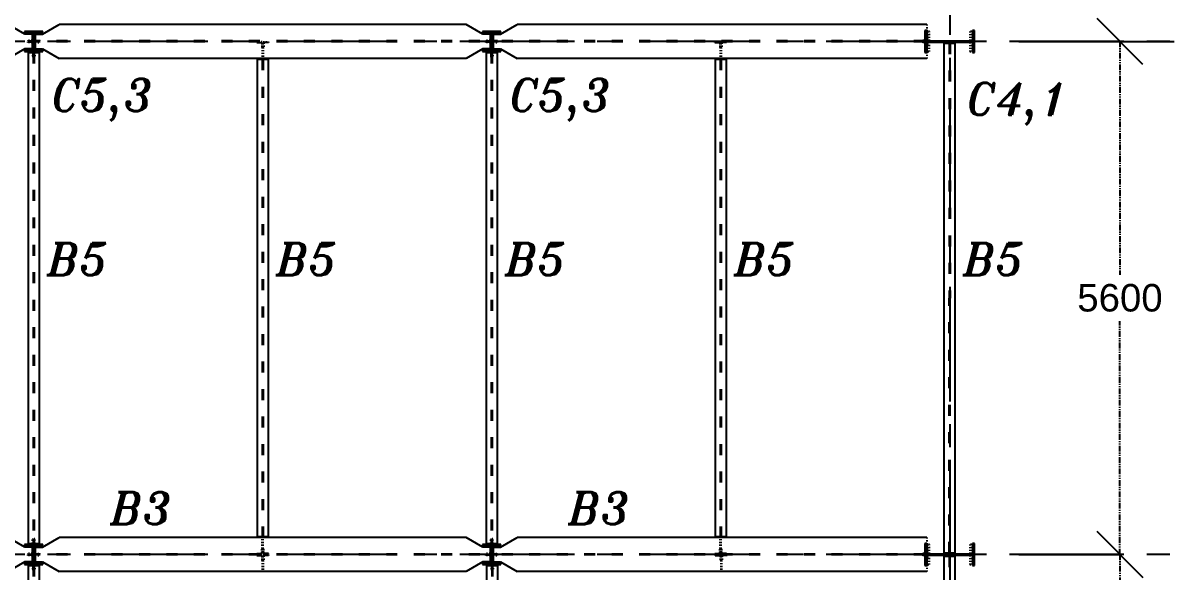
# Model space of a CAD drawing. Header units: inches. Extents: x -15 to 1885144, y -42615 to 866270.
# Drawn here: x 1714919 to 1727547, y 851107 to 857097 of the extents above; entities that cross this region are included whole.
import ezdxf

# ---------------------------------------------------------------- set-up
doc = ezdxf.new("R2010")
doc.units = ezdxf.units.IN
doc.header["$LTSCALE"] = 100
doc.header["$MEASUREMENT"] = 0
for name, pattern in [('CENTER', [2, 1.25, -0.25, 0.25, -0.25]), ('dash line', [30, 12, -18]), ('PHANTOM2', [1.25, 0.625, -0.125, 0.125, -0.125, 0.125, -0.125])]:
    doc.linetypes.add(name, pattern=pattern)
for name, color, linetype in [('axis', 8, 'PHANTOM2'), ('columns', 2, 'Continuous'), ('dimensions', 10, 'PHANTOM2'), ('layout', 7, 'Continuous'), ('text', 3, 'Continuous')]:
    doc.layers.add(name, color=color, linetype=linetype)
doc.styles.get("Standard").update_dxf_attribs({"font": 'arial.ttf'})
doc.styles.add('TEXT-3', font='ITALICT.shx', dxfattribs={"height": 350})
doc.dimstyles.new('Dim_1', dxfattribs={"dimtxt": 300, "dimasz": 500, "dimexe": 0.0625, "dimexo": 0.0625, "dimgap": 100, "dimtad": 0, "dimtih": 1, "dimtoh": 1, "dimdec": 0, "dimzin": 0, "dimdsep": 46, "dimtxsty": 'Standard', "dimblk": 'OBLIQUE', "dimcen": 0.09, "dimclrd": 256, "dimclre": 256, "dimclrt": 256, "dimadec": 0, "dimazin": 0, "dimtm": 1e-09, "dimtfac": 1, "dimtdec": 0, "dimtofl": 0, "dimtmove": 0, "dimatfit": 3, "dimfxl": 1, "dimtfillclr": 256, "dimtolj": 1, "dimtzin": 0, "dimlwe": -1, "dimarcsym": 0})

# ---------------------------------------------------------------- blocks, each defined once
blk = doc.blocks.new('_Oblique')
at = {"color": 0, "linetype": 'ByBlock', "lineweight": -2}
blk.add_line((-0.5, -0.5), (0.5, 0.5), dxfattribs=at)
blk = doc.blocks.new('*D966')
at = {"layer": 'Defpoints', "color": 0, "transparency": 16777216}
for p in [(1725789, 851297), (1726893, 851297), (1725789, 845297)]:
    blk.add_point(p, dxfattribs=at)
at = {"layer": 'dimensions', "linetype": 'dash line', "transparency": 16777216}
for p, q in [((1725789, 851297), (1726893, 851297)), ((1725789, 845297), (1726893, 845297))]:
    blk.add_line(p, q, dxfattribs=at)
at = {"layer": 'dimensions', "lineweight": -2, "transparency": 16777216}
for p, q in [((1726893, 851297), (1726893, 848550)), ((1726893, 845297), (1726893, 848044))]:
    blk.add_line(p, q, dxfattribs=at)
at = {"layer": 'dimensions', "lineweight": -2, "transparency": 16777216, "xscale": 500, "yscale": 500, "zscale": 500}
for p, rotation in [((1726893, 851297), 90), ((1726893, 845297), 270)]:
    blk.add_blockref('_Oblique', p, dxfattribs=dict(at, rotation=rotation))
at = {"layer": 'dimensions', "transparency": 16777216, "insert": (1726893, 848297), "char_height": 300, "attachment_point": 5}
blk.add_mtext('\\A1;6000', dxfattribs=at)
blk = doc.blocks.new('*D967')
at = {"layer": 'Defpoints', "color": 0, "transparency": 16777216}
for p in [(1725789, 856897), (1726893, 856897), (1725789, 851297)]:
    blk.add_point(p, dxfattribs=at)
at = {"layer": 'dimensions', "linetype": 'dash line', "transparency": 16777216}
for p, q in [((1725789, 856897), (1726893, 856897)), ((1725789, 851297), (1726893, 851297))]:
    blk.add_line(p, q, dxfattribs=at)
at = {"layer": 'dimensions', "lineweight": -2, "transparency": 16777216}
for p, q in [((1726893, 856897), (1726893, 854350)), ((1726893, 851297), (1726893, 853844))]:
    blk.add_line(p, q, dxfattribs=at)
at = {"layer": 'dimensions', "lineweight": -2, "transparency": 16777216, "xscale": 500, "yscale": 500, "zscale": 500}
for p, rotation in [((1726893, 856897), 90), ((1726893, 851297), 270)]:
    blk.add_blockref('_Oblique', p, dxfattribs=dict(at, rotation=rotation))
at = {"layer": 'dimensions', "transparency": 16777216, "insert": (1726893, 854097), "char_height": 300, "attachment_point": 5}
blk.add_mtext('\\A1;5600', dxfattribs=at)
blk = doc.blocks.new('*D968')
at = {"layer": 'Defpoints', "color": 0, "transparency": 16777216}
for p in [(1726285, 856897), (1726285, 791297), (1729880, 791297)]:
    blk.add_point(p, dxfattribs=at)
at = {"layer": 'dimensions', "linetype": 'dash line', "transparency": 16777216}
for p, q in [((1726285, 856897), (1729880, 856897)), ((1726285, 791297), (1729880, 791297))]:
    blk.add_line(p, q, dxfattribs=at)
at = {"layer": 'dimensions', "lineweight": -2, "transparency": 16777216}
for p, q in [((1729880, 856897), (1729880, 824350)), ((1729880, 791297), (1729880, 823844))]:
    blk.add_line(p, q, dxfattribs=at)
at = {"layer": 'dimensions', "lineweight": -2, "transparency": 16777216, "xscale": 500, "yscale": 500, "zscale": 500}
for p, rotation in [((1729880, 856897), 90), ((1729880, 791297), 270)]:
    blk.add_blockref('_Oblique', p, dxfattribs=dict(at, rotation=rotation))
at = {"layer": 'dimensions', "transparency": 16777216, "insert": (1729880, 824097), "char_height": 300, "attachment_point": 5}
blk.add_mtext('\\A1;65600', dxfattribs=at)
blk = doc.blocks.new('*U974')
at = {"layer": 'columns', "ltscale": 0.01}
for p, q in [((2600, 110), (2400, 110)), ((2400, 110), (2400, 100)), ((2400, 100), (2600, 100)), ((2495, 100), (2495, -100)), ((2495, 5), (2505, 5)), ((2505, 100), (2505, -100)), ((2600, 100), (2600, 110)), ((7600, 110), (7400, 110)), ((7400, 110), (7400, 100)), ((7400, 100), (7600, 100)), ((7495, 100), (7495, -100)), ((7495, 5), (7505, 5)), ((7505, 100), (7505, -100)), ((7600, 100), (7600, 110)), ((2600, -100), (2400, -100)), ((2400, -100), (2400, -110)), ((2400, -110), (2600, -110)), ((2600, -110), (2600, -100)), ((7600, -100), (7400, -100)), ((7400, -100), (7400, -110)), ((7400, -110), (7600, -110)), ((7600, -110), (7600, -100))]:
    blk.add_line(p, q, dxfattribs=at)
blk = doc.blocks.new('*U975')
at = {"layer": 'columns', "color": 0, "linetype": 'ByBlock', "lineweight": -2, "transparency": 16777216}
blk.add_blockref('*U974', (0, 0), dxfattribs=at)
blk = doc.blocks.new('*U976')
at = {"layer": 'layout', "linetype": 'dash line', "ltscale": 0.01}
for p, q in [((4995, 2995), (4935, 2995)), ((4935, 2989), (4935, 2995)), ((4954, 2995), (4954, 2989)), ((4970, 2995), (4970, 2989)), ((4989, 2989), (4989, 2985)), ((4989, 2985), (4989, 2935)), ((4989, 2935), (4995, 2935)), ((4995, 2935), (4995, 2995)), ((4995, 2935), (4995, 2815)), ((5005, 2935), (5005, 2995)), ((5005, 2995), (5065, 2995)), ((5011, 2935), (5005, 2935)), ((5005, 2935), (5005, 2815)), ((5011, 2989), (5011, 2985)), ((5011, 2985), (5011, 2935)), ((5030, 2995), (5030, 2989)), ((5046, 2995), (5046, 2989)), ((5065, 2995), (5065, 2989)), ((10000, 2995), (9940, 2995)), ((9940, 2989), (9940, 2995)), ((9959, 2995), (9959, 2989)), ((9975, 2995), (9975, 2989)), ((9994, 2989), (9994, 2985)), ((9994, 2985), (9994, 2935)), ((9994, 2935), (10000, 2935)), ((10000, 2935), (10000, 2995)), ((10000, 2935), (10000, 2815)), ((10010, 2935), (10010, 2995)), ((10010, 2995), (10070, 2995)), ((10016, 2935), (10010, 2935)), ((10010, 2935), (10010, 2815)), ((10016, 2989), (10016, 2985)), ((10016, 2985), (10016, 2935)), ((10035, 2995), (10035, 2989)), ((10051, 2995), (10051, 2989)), ((10070, 2995), (10070, 2989)), ((2489, 2880), (2489, 2830)), ((2489, 2830), (2495, 2830)), ((2511, 2830), (2505, 2830)), ((2511, 2880), (2511, 2830)), ((7494, 2880), (7494, 2830)), ((7494, 2830), (7500, 2830)), ((7516, 2830), (7510, 2830)), ((7516, 2880), (7516, 2830))]:
    blk.add_line(p, q, dxfattribs=at)
at = {"layer": 'layout', "ltscale": 0.01}
for p, q in [((4935, 2989), (4989, 2989)), ((5065, 2989), (5011, 2989)), ((9940, 2989), (9994, 2989)), ((10070, 2989), (10016, 2989)), ((12435, 2987), (12435, 2993)), ((12440, 2983), (12560, 2983)), ((12440, -2982), (12440, 2983)), ((12495, 2993), (12495, 2983)), ((12505, 2993), (12505, 2983)), ((12560, -2982), (12560, 2983)), ((2435, 2884), (2435, 2890)), ((2440, 2880), (2560, 2880)), ((2440, 2880), (2440, -2880)), ((2495, 2890), (2495, 2880)), ((2560, 2880), (2560, -2880)), ((7440, 2884), (7440, 2890)), ((7445, 2880), (7565, 2880)), ((7445, 2880), (7445, -2880)), ((7500, 2890), (7500, 2880)), ((7565, 2880), (7565, -2880))]:
    blk.add_line(p, q, dxfattribs=at)
at = {"layer": 'layout'}
for p, q in [((12495, 2993), (12435, 2993)), ((12435, 2987), (12489, 2987)), ((12489, 2987), (12489, 2983)), ((12505, 2993), (12565, 2993)), ((12565, 2987), (12511, 2987)), ((12511, 2987), (12511, 2983)), ((12565, 2993), (12565, 2987)), ((2495, 2890), (2435, 2890)), ((2435, 2884), (2489, 2884)), ((2489, 2884), (2489, 2880)), ((2495, 2830), (2495, 2880)), ((2505, 2830), (2505, 2890)), ((2505, 2890), (2565, 2890)), ((2565, 2884), (2511, 2884)), ((2511, 2884), (2511, 2880)), ((2565, 2890), (2565, 2884)), ((7500, 2890), (7440, 2890)), ((7440, 2884), (7494, 2884)), ((7494, 2884), (7494, 2880)), ((7500, 2830), (7500, 2880)), ((7510, 2830), (7510, 2890)), ((7510, 2890), (7570, 2890)), ((7570, 2884), (7516, 2884)), ((7516, 2884), (7516, 2880)), ((7570, 2890), (7570, 2884))]:
    blk.add_line(p, q, dxfattribs=at)
at = {"layer": 'layout', "linetype": 'dash line'}
for p, q in [((12454, 2993), (12454, 2987)), ((12470, 2993), (12470, 2987)), ((12530, 2993), (12530, 2987)), ((12546, 2993), (12546, 2987)), ((2454, 2890), (2454, 2884)), ((2470, 2890), (2470, 2884)), ((2530, 2890), (2530, 2884)), ((2546, 2890), (2546, 2884)), ((7459, 2890), (7459, 2884)), ((7475, 2890), (7475, 2884)), ((7535, 2890), (7535, 2884)), ((7551, 2890), (7551, 2884))]:
    blk.add_line(p, q, dxfattribs=at)
at = {"layer": 'layout', "linetype": 'dash line', "ltscale": 0.1}
for p, q in [((12495, 2983), (12495, -2982)), ((12505, -2982), (12505, 2983)), ((2495, 2880), (2495, -2830)), ((2505, 2880), (2505, -2830)), ((7500, 2880), (7500, -2830)), ((7510, 2880), (7510, -2830))]:
    blk.add_line(p, q, dxfattribs=at)
blk = doc.blocks.new('*U977')
at = {"layer": 'layout', "color": 0, "linetype": 'ByBlock', "lineweight": -2, "transparency": 16777216}
blk.add_blockref('*U976', (0, 0), dxfattribs=at)
blk = doc.blocks.new('*U982')
at = {"layer": 'columns', "ltscale": 0.01}
for p, q in [((12160, 120), (12160, -120)), ((12180, 120), (12160, 120)), ((12180, -120), (12180, 120)), ((12180, 7.5), (12680, 7.5)), ((12210, 7.5), (12650, 7.5)), ((12430, -7.5), (12430, 7.5)), ((12430, -7.5), (12430, 7.5)), ((12680, 120), (12680, -120)), ((12700, 120), (12680, 120)), ((12700, -120), (12700, 120)), ((12160, -120), (12180, -120)), ((12180, -7.5), (12680, -7.5)), ((12210, -7.5), (12650, -7.5)), ((12680, -120), (12700, -120))]:
    blk.add_line(p, q, dxfattribs=at)
at = {"layer": 'columns', "linetype": 'dash line', "ltscale": 0.01}
for p, q in [((12190, 110), (12190, -110)), ((12210, 110), (12190, 110)), ((12210, -110), (12210, 110)), ((12650, 110), (12650, -110)), ((12670, 110), (12650, 110)), ((12670, -110), (12670, 110)), ((12190, -110), (12210, -110)), ((12650, -110), (12670, -110))]:
    blk.add_line(p, q, dxfattribs=at)
blk = doc.blocks.new('*U983')
at = {"layer": 'columns', "color": 0, "linetype": 'ByBlock', "lineweight": -2, "transparency": 16777216}
blk.add_blockref('*U982', (0, 0), dxfattribs=at)
blk = doc.blocks.new('*U1009')
at = {"layer": 'text', "linetype": 'Continuous', "style": 'TEXT-3'}
blk.add_text('B3', height=350, dxfattribs=at).set_placement((-350, -175))
blk = doc.blocks.new('*U1010')
at = {"layer": 'text', "color": 0, "linetype": 'ByBlock', "lineweight": -2, "transparency": 16777216}
for p in [(15000, 60000), (20000, 60000)]:
    blk.add_blockref('*U1009', p, dxfattribs=at)
blk = doc.blocks.new('*U1011')
at = {"layer": 'text', "linetype": 'Continuous', "style": 'TEXT-3'}
blk.add_text('B5', height=350, dxfattribs=at).set_placement((-358, -175))
blk = doc.blocks.new('*U1012')
at = {"layer": 'text', "color": 0, "linetype": 'ByBlock', "lineweight": -2, "transparency": 16777216}
for p in [(15000, 60000), (17500, 60000), (20000, 60000), (22500, 60000), (25000, 60000)]:
    blk.add_blockref('*U1011', p, dxfattribs=at)

msp = doc.modelspace()

# ---------------------------------------------------------------- linework, layer by layer
at = {"layer": 'axis', "linetype": 'CENTER', "ltscale": 10}
for p, q in [((1725034.35, 862218.094), (1725034.378, 790996.968)), ((1734936.993, 856896.968), (1628025.176, 856896.968)), ((1734936.993, 851296.968), (1628025.176, 851296.968))]:
    msp.add_line(p, q, dxfattribs=at)
at = {"layer": 'columns', "ltscale": 0.01}
for p, q in [((1715134.378, 857006.968), (1714934.378, 857006.968)), ((1714934.378, 857006.968), (1714934.378, 856996.968)), ((1714934.378, 856996.968), (1715134.378, 856996.968)), ((1715029.378, 856996.968), (1715029.378, 856796.968)), ((1715039.378, 856996.968), (1715039.378, 856796.968)), ((1715134.378, 856996.968), (1715134.378, 857006.968)), ((1720134.378, 857006.968), (1719934.378, 857006.968)), ((1719934.378, 857006.968), (1719934.378, 856996.968)), ((1719934.378, 856996.968), (1720134.378, 856996.968)), ((1720029.378, 856996.968), (1720029.378, 856796.968)), ((1720039.378, 856996.968), (1720039.378, 856796.968)), ((1720134.378, 856996.968), (1720134.378, 857006.968)), ((1724764.378, 857016.968), (1724764.378, 856776.968)), ((1724784.378, 857016.968), (1724764.378, 857016.968)), ((1724784.378, 856776.968), (1724784.378, 857016.968)), ((1725284.378, 857016.968), (1725284.378, 856776.968)), ((1725304.378, 857016.968), (1725284.378, 857016.968)), ((1725304.378, 856776.968), (1725304.378, 857016.968)), ((1715134.378, 856796.968), (1714934.378, 856796.968)), ((1714934.378, 856796.968), (1714934.378, 856786.968)), ((1715029.378, 856901.968), (1715039.378, 856901.968)), ((1715134.378, 856786.968), (1715134.378, 856796.968)), ((1720134.378, 856796.968), (1719934.378, 856796.968)), ((1719934.378, 856796.968), (1719934.378, 856786.968)), ((1720029.378, 856901.968), (1720039.378, 856901.968)), ((1720134.378, 856786.968), (1720134.378, 856796.968)), ((1724784.378, 856904.468), (1725284.378, 856904.468)), ((1724784.378, 856889.468), (1725284.378, 856889.468)), ((1724814.378, 856904.468), (1725254.378, 856904.468)), ((1724814.378, 856889.468), (1725254.378, 856889.468)), ((1725034.378, 856889.468), (1725034.378, 856904.468)), ((1725034.378, 856889.468), (1725034.378, 856904.468)), ((1714934.378, 856786.968), (1715134.378, 856786.968)), ((1719934.378, 856786.968), (1720134.378, 856786.968)), ((1724764.378, 856776.968), (1724784.378, 856776.968)), ((1725284.378, 856776.968), (1725304.378, 856776.968)), ((1715134.378, 851406.968), (1714934.378, 851406.968)), ((1714934.378, 851406.968), (1714934.378, 851396.968)), ((1714934.378, 851396.968), (1715134.378, 851396.968)), ((1715029.378, 851396.968), (1715029.378, 851196.968)), ((1715039.378, 851396.968), (1715039.378, 851196.968)), ((1715134.378, 851396.968), (1715134.378, 851406.968)), ((1720134.378, 851406.968), (1719934.378, 851406.968)), ((1719934.378, 851406.968), (1719934.378, 851396.968)), ((1719934.378, 851396.968), (1720134.378, 851396.968)), ((1720029.378, 851396.968), (1720029.378, 851196.968)), ((1720039.378, 851396.968), (1720039.378, 851196.968)), ((1720134.378, 851396.968), (1720134.378, 851406.968)), ((1715029.378, 851301.968), (1715039.378, 851301.968)), ((1720029.378, 851301.968), (1720039.378, 851301.968)), ((1715134.378, 851196.968), (1714934.378, 851196.968)), ((1714934.378, 851196.968), (1714934.378, 851186.968)), ((1714934.378, 851186.968), (1715134.378, 851186.968)), ((1715134.378, 851186.968), (1715134.378, 851196.968)), ((1720134.378, 851196.968), (1719934.378, 851196.968)), ((1719934.378, 851196.968), (1719934.378, 851186.968)), ((1719934.378, 851186.968), (1720134.378, 851186.968)), ((1720134.378, 851186.968), (1720134.378, 851196.968))]:
    msp.add_line(p, q, dxfattribs=at)
at = {"layer": 'columns', "linetype": 'dash line', "ltscale": 0.01}
for p, q in [((1724794.378, 857006.968), (1724794.378, 856786.968)), ((1724814.378, 857006.968), (1724794.378, 857006.968)), ((1724814.378, 856786.968), (1724814.378, 857006.968)), ((1725254.378, 857006.968), (1725254.378, 856786.968)), ((1725274.378, 857006.968), (1725254.378, 857006.968)), ((1725274.378, 856786.968), (1725274.378, 857006.968)), ((1724794.378, 856786.968), (1724814.378, 856786.968)), ((1725254.378, 856786.968), (1725274.378, 856786.968))]:
    msp.add_line(p, q, dxfattribs=at)
at = {"layer": 'layout', "ltscale": 0.01}
for p, q in [((1714939.378, 856976.968), (1714757.513, 857081.968)), ((1715129.378, 856976.968), (1715311.243, 857081.968)), ((1719757.513, 857081.968), (1715311.243, 857081.968)), ((1719939.378, 856976.968), (1719757.513, 857081.968)), ((1720129.378, 856976.968), (1720311.243, 857081.968)), ((1724784.378, 857081.968), (1720311.243, 857081.968)), ((1715019.378, 856976.968), (1714939.378, 856976.968)), ((1715019.378, 856976.968), (1715019.378, 856816.968)), ((1715049.378, 856976.968), (1715129.378, 856976.968)), ((1715049.378, 856976.968), (1715049.378, 856816.968)), ((1720019.378, 856976.968), (1719939.378, 856976.968)), ((1720019.378, 856976.968), (1720019.378, 856816.968)), ((1720049.378, 856976.968), (1720129.378, 856976.968)), ((1720049.378, 856976.968), (1720049.378, 856816.968)), ((1724788.378, 856926.968), (1724788.378, 856942.968)), ((1714939.378, 856816.968), (1714757.513, 856711.968)), ((1715019.378, 856816.968), (1714939.378, 856816.968)), ((1715029.378, 856891.968), (1715019.378, 856891.968)), ((1715049.378, 856816.968), (1715129.378, 856816.968)), ((1715129.378, 856816.968), (1715311.243, 856711.968)), ((1717469.378, 856885.968), (1717523.378, 856885.968)), ((1717599.378, 856885.968), (1717545.378, 856885.968)), ((1719939.378, 856816.968), (1719757.513, 856711.968)), ((1720019.378, 856816.968), (1719939.378, 856816.968)), ((1720029.378, 856891.968), (1720019.378, 856891.968)), ((1720049.378, 856816.968), (1720129.378, 856816.968)), ((1720129.378, 856816.968), (1720311.243, 856711.968)), ((1722469.378, 856885.968), (1722523.378, 856885.968)), ((1722599.378, 856885.968), (1722545.378, 856885.968)), ((1724788.378, 856850.968), (1724788.378, 856866.968)), ((1724969.378, 856883.468), (1724969.378, 856889.468)), ((1724974.378, 856879.468), (1725094.378, 856879.468)), ((1724974.378, 851314.468), (1724974.378, 856879.468)), ((1725029.378, 856889.468), (1725029.378, 856879.468)), ((1725039.378, 856889.468), (1725039.378, 856879.468)), ((1725094.378, 851314.468), (1725094.378, 856879.468)), ((1714969.378, 856780.968), (1714969.378, 856786.968)), ((1714974.378, 856776.968), (1715094.378, 856776.968)), ((1714974.378, 856776.968), (1714974.378, 851416.968)), ((1715029.378, 856786.968), (1715029.378, 856776.968)), ((1715094.378, 856776.968), (1715094.378, 851416.968)), ((1719757.513, 856711.968), (1715311.243, 856711.968)), ((1717474.378, 856701.968), (1717594.378, 856701.968)), ((1717474.378, 856701.968), (1717474.378, 851491.968)), ((1717594.378, 856701.968), (1717594.378, 851491.968)), ((1719969.378, 856780.968), (1719969.378, 856786.968)), ((1719974.378, 856776.968), (1720094.378, 856776.968)), ((1719974.378, 856776.968), (1719974.378, 851416.968)), ((1720029.378, 856786.968), (1720029.378, 856776.968)), ((1720094.378, 856776.968), (1720094.378, 851416.968)), ((1724784.378, 856711.968), (1720311.243, 856711.968)), ((1722474.378, 856701.968), (1722594.378, 856701.968)), ((1722474.378, 856701.968), (1722474.378, 851491.968)), ((1722594.378, 856701.968), (1722594.378, 851491.968)), ((1717474.378, 851491.968), (1717594.378, 851491.968)), ((1722474.378, 851491.968), (1722594.378, 851491.968)), ((1714939.378, 851376.968), (1714757.513, 851481.968)), ((1715019.378, 851376.968), (1714939.378, 851376.968)), ((1714969.378, 851412.968), (1714969.378, 851406.968)), ((1714974.378, 851416.968), (1715094.378, 851416.968)), ((1715019.378, 851376.968), (1715019.378, 851216.968)), ((1715029.378, 851406.968), (1715029.378, 851416.968)), ((1715049.378, 851376.968), (1715129.378, 851376.968)), ((1715049.378, 851376.968), (1715049.378, 851216.968)), ((1715129.378, 851376.968), (1715311.243, 851481.968)), ((1719757.513, 851481.968), (1715311.243, 851481.968)), ((1719939.378, 851376.968), (1719757.513, 851481.968)), ((1720019.378, 851376.968), (1719939.378, 851376.968)), ((1719969.378, 851412.968), (1719969.378, 851406.968)), ((1719974.378, 851416.968), (1720094.378, 851416.968)), ((1720019.378, 851376.968), (1720019.378, 851216.968)), ((1720029.378, 851406.968), (1720029.378, 851416.968)), ((1720049.378, 851376.968), (1720129.378, 851376.968)), ((1720049.378, 851376.968), (1720049.378, 851216.968)), ((1720129.378, 851376.968), (1720311.243, 851481.968)), ((1724784.378, 851481.968), (1720311.243, 851481.968)), ((1715029.378, 851291.968), (1715019.378, 851291.968)), ((1717469.378, 851307.968), (1717523.378, 851307.968)), ((1717599.378, 851307.968), (1717545.378, 851307.968)), ((1720029.378, 851291.968), (1720019.378, 851291.968)), ((1722469.378, 851307.968), (1722523.378, 851307.968)), ((1722599.378, 851307.968), (1722545.378, 851307.968)), ((1724788.378, 851326.968), (1724788.378, 851342.968)), ((1724788.378, 851250.968), (1724788.378, 851266.968)), ((1724969.378, 851310.468), (1724969.378, 851304.468)), ((1724969.378, 851283.468), (1724969.378, 851289.468)), ((1724974.378, 851314.468), (1725094.378, 851314.468)), ((1724974.378, 851279.468), (1725094.378, 851279.468)), ((1725029.378, 851304.468), (1725029.378, 851314.468)), ((1725029.378, 851289.468), (1725029.378, 851279.468)), ((1725039.378, 851304.468), (1725039.378, 851314.468)), ((1725039.378, 851289.468), (1725039.378, 851279.468)), ((1714939.378, 851216.968), (1714757.513, 851111.968)), ((1715019.378, 851216.968), (1714939.378, 851216.968)), ((1715049.378, 851216.968), (1715129.378, 851216.968)), ((1715129.378, 851216.968), (1715311.243, 851111.968)), ((1719757.513, 851111.968), (1715311.243, 851111.968)), ((1719939.378, 851216.968), (1719757.513, 851111.968)), ((1720019.378, 851216.968), (1719939.378, 851216.968)), ((1720049.378, 851216.968), (1720129.378, 851216.968)), ((1720129.378, 851216.968), (1720311.243, 851111.968)), ((1724784.378, 851111.968), (1720311.243, 851111.968))]:
    msp.add_line(p, q, dxfattribs=at)
at = {"layer": 'layout', "linetype": 'dash line', "ltscale": 0.01}
for p, q in [((1724784.378, 857081.968), (1724784.378, 856711.968)), ((1724794.378, 856961.968), (1724788.378, 856961.968)), ((1724788.378, 856961.968), (1724788.378, 856907.968)), ((1724794.378, 856942.968), (1724788.378, 856942.968)), ((1724794.378, 856926.968), (1724788.378, 856926.968)), ((1724794.378, 856901.968), (1724794.378, 856961.968)), ((1724794.378, 856901.968), (1724794.378, 856961.968)), ((1715019.378, 856907.968), (1714969.378, 856907.968)), ((1714969.378, 856907.968), (1714969.378, 856901.968)), ((1714969.378, 856885.968), (1714969.378, 856891.968)), ((1715019.378, 856885.968), (1714969.378, 856885.968)), ((1715049.378, 856907.968), (1715099.378, 856907.968)), ((1715049.378, 856885.968), (1715099.378, 856885.968)), ((1715099.378, 856907.968), (1715099.378, 856901.968)), ((1715099.378, 856885.968), (1715099.378, 856891.968)), ((1717529.378, 856891.968), (1717469.378, 856891.968)), ((1717469.378, 856885.968), (1717469.378, 856891.968)), ((1717488.378, 856891.968), (1717488.378, 856885.968)), ((1717504.378, 856891.968), (1717504.378, 856885.968)), ((1717523.378, 856885.968), (1717523.378, 856881.968)), ((1717523.378, 856881.968), (1717523.378, 856831.968)), ((1717523.378, 856831.968), (1717529.378, 856831.968)), ((1717529.378, 856831.968), (1717529.378, 856891.968)), ((1717529.378, 856831.968), (1717529.378, 856711.968)), ((1717539.378, 856831.968), (1717539.378, 856891.968)), ((1717539.378, 856891.968), (1717599.378, 856891.968)), ((1717545.378, 856831.968), (1717539.378, 856831.968)), ((1717539.378, 856831.968), (1717539.378, 856711.968)), ((1717545.378, 856885.968), (1717545.378, 856881.968)), ((1717545.378, 856881.968), (1717545.378, 856831.968)), ((1717564.378, 856891.968), (1717564.378, 856885.968)), ((1717580.378, 856891.968), (1717580.378, 856885.968)), ((1717599.378, 856891.968), (1717599.378, 856885.968)), ((1720019.378, 856907.968), (1719969.378, 856907.968)), ((1719969.378, 856907.968), (1719969.378, 856901.968)), ((1719969.378, 856885.968), (1719969.378, 856891.968)), ((1720019.378, 856885.968), (1719969.378, 856885.968)), ((1720049.378, 856907.968), (1720099.378, 856907.968)), ((1720049.378, 856885.968), (1720099.378, 856885.968)), ((1720099.378, 856907.968), (1720099.378, 856901.968)), ((1720099.378, 856885.968), (1720099.378, 856891.968)), ((1722529.378, 856891.968), (1722469.378, 856891.968)), ((1722469.378, 856885.968), (1722469.378, 856891.968)), ((1722488.378, 856891.968), (1722488.378, 856885.968)), ((1722504.378, 856891.968), (1722504.378, 856885.968)), ((1722523.378, 856885.968), (1722523.378, 856881.968)), ((1722523.378, 856881.968), (1722523.378, 856831.968)), ((1722523.378, 856831.968), (1722529.378, 856831.968)), ((1722529.378, 856831.968), (1722529.378, 856891.968)), ((1722529.378, 856831.968), (1722529.378, 856711.968)), ((1722539.378, 856831.968), (1722539.378, 856891.968)), ((1722539.378, 856891.968), (1722599.378, 856891.968)), ((1722545.378, 856831.968), (1722539.378, 856831.968)), ((1722539.378, 856831.968), (1722539.378, 856711.968)), ((1722545.378, 856885.968), (1722545.378, 856881.968)), ((1722545.378, 856881.968), (1722545.378, 856831.968)), ((1722564.378, 856891.968), (1722564.378, 856885.968)), ((1722580.378, 856891.968), (1722580.378, 856885.968)), ((1722599.378, 856891.968), (1722599.378, 856885.968)), ((1724784.378, 856907.968), (1724734.378, 856907.968)), ((1724734.378, 856907.968), (1724734.378, 856901.968)), ((1724734.378, 856885.968), (1724734.378, 856891.968)), ((1724784.378, 856885.968), (1724734.378, 856885.968)), ((1724794.378, 856891.968), (1724784.378, 856891.968)), ((1724788.378, 856885.968), (1724784.378, 856885.968)), ((1724788.378, 856831.968), (1724788.378, 856885.968)), ((1724794.378, 856866.968), (1724788.378, 856866.968)), ((1724794.378, 856850.968), (1724788.378, 856850.968)), ((1724794.378, 856831.968), (1724788.378, 856831.968)), ((1724794.378, 856891.968), (1724794.378, 856831.968)), ((1724794.378, 856891.968), (1724794.378, 856831.968)), ((1715023.378, 856776.968), (1715023.378, 856726.968)), ((1715023.378, 856726.968), (1715029.378, 856726.968)), ((1715045.378, 856726.968), (1715039.378, 856726.968)), ((1715045.378, 856776.968), (1715045.378, 856726.968)), ((1720023.378, 856776.968), (1720023.378, 856726.968)), ((1720023.378, 856726.968), (1720029.378, 856726.968)), ((1720045.378, 856726.968), (1720039.378, 856726.968)), ((1720045.378, 856776.968), (1720045.378, 856726.968)), ((1715023.378, 851416.968), (1715023.378, 851466.968)), ((1715023.378, 851466.968), (1715029.378, 851466.968)), ((1715045.378, 851466.968), (1715039.378, 851466.968)), ((1715045.378, 851416.968), (1715045.378, 851466.968)), ((1717523.378, 851311.968), (1717523.378, 851361.968)), ((1717523.378, 851361.968), (1717529.378, 851361.968)), ((1717529.378, 851361.968), (1717529.378, 851481.968)), ((1717529.378, 851361.968), (1717529.378, 851301.968)), ((1717539.378, 851361.968), (1717539.378, 851481.968)), ((1717539.378, 851361.968), (1717539.378, 851301.968)), ((1717545.378, 851361.968), (1717539.378, 851361.968)), ((1717545.378, 851311.968), (1717545.378, 851361.968)), ((1720023.378, 851416.968), (1720023.378, 851466.968)), ((1720023.378, 851466.968), (1720029.378, 851466.968)), ((1720045.378, 851466.968), (1720039.378, 851466.968)), ((1720045.378, 851416.968), (1720045.378, 851466.968)), ((1722523.378, 851311.968), (1722523.378, 851361.968)), ((1722523.378, 851361.968), (1722529.378, 851361.968)), ((1722529.378, 851361.968), (1722529.378, 851481.968)), ((1722529.378, 851361.968), (1722529.378, 851301.968)), ((1722539.378, 851361.968), (1722539.378, 851481.968)), ((1722539.378, 851361.968), (1722539.378, 851301.968)), ((1722545.378, 851361.968), (1722539.378, 851361.968)), ((1722545.378, 851311.968), (1722545.378, 851361.968)), ((1724784.378, 851481.968), (1724784.378, 851111.968)), ((1724794.378, 851361.968), (1724788.378, 851361.968)), ((1724788.378, 851361.968), (1724788.378, 851307.968)), ((1724794.378, 851301.968), (1724794.378, 851361.968)), ((1724794.378, 851301.968), (1724794.378, 851361.968)), ((1715019.378, 851307.968), (1714969.378, 851307.968)), ((1714969.378, 851307.968), (1714969.378, 851301.968)), ((1714969.378, 851285.968), (1714969.378, 851291.968)), ((1715019.378, 851285.968), (1714969.378, 851285.968)), ((1715049.378, 851307.968), (1715099.378, 851307.968)), ((1715049.378, 851285.968), (1715099.378, 851285.968)), ((1715099.378, 851307.968), (1715099.378, 851301.968)), ((1715099.378, 851285.968), (1715099.378, 851291.968)), ((1717469.378, 851307.968), (1717469.378, 851301.968)), ((1717529.378, 851301.968), (1717469.378, 851301.968)), ((1717488.378, 851301.968), (1717488.378, 851307.968)), ((1717504.378, 851301.968), (1717504.378, 851307.968)), ((1717523.378, 851307.968), (1717523.378, 851311.968)), ((1717539.378, 851301.968), (1717599.378, 851301.968)), ((1717545.378, 851307.968), (1717545.378, 851311.968)), ((1717564.378, 851301.968), (1717564.378, 851307.968)), ((1717580.378, 851301.968), (1717580.378, 851307.968)), ((1717599.378, 851301.968), (1717599.378, 851307.968)), ((1720019.378, 851307.968), (1719969.378, 851307.968)), ((1719969.378, 851307.968), (1719969.378, 851301.968)), ((1719969.378, 851285.968), (1719969.378, 851291.968)), ((1720019.378, 851285.968), (1719969.378, 851285.968)), ((1720049.378, 851307.968), (1720099.378, 851307.968)), ((1720049.378, 851285.968), (1720099.378, 851285.968)), ((1720099.378, 851307.968), (1720099.378, 851301.968)), ((1720099.378, 851285.968), (1720099.378, 851291.968)), ((1722469.378, 851307.968), (1722469.378, 851301.968)), ((1722529.378, 851301.968), (1722469.378, 851301.968)), ((1722488.378, 851301.968), (1722488.378, 851307.968)), ((1722504.378, 851301.968), (1722504.378, 851307.968)), ((1722523.378, 851307.968), (1722523.378, 851311.968)), ((1722539.378, 851301.968), (1722599.378, 851301.968)), ((1722545.378, 851307.968), (1722545.378, 851311.968)), ((1722564.378, 851301.968), (1722564.378, 851307.968)), ((1722580.378, 851301.968), (1722580.378, 851307.968)), ((1722599.378, 851301.968), (1722599.378, 851307.968)), ((1724784.378, 851307.968), (1724734.378, 851307.968)), ((1724734.378, 851307.968), (1724734.378, 851301.968)), ((1724734.378, 851285.968), (1724734.378, 851291.968)), ((1724784.378, 851285.968), (1724734.378, 851285.968)), ((1724794.378, 851291.968), (1724784.378, 851291.968)), ((1724788.378, 851285.968), (1724784.378, 851285.968)), ((1724794.378, 851342.968), (1724788.378, 851342.968)), ((1724794.378, 851326.968), (1724788.378, 851326.968)), ((1724788.378, 851231.968), (1724788.378, 851285.968)), ((1724794.378, 851266.968), (1724788.378, 851266.968)), ((1724794.378, 851250.968), (1724788.378, 851250.968)), ((1724794.378, 851291.968), (1724794.378, 851231.968)), ((1724794.378, 851291.968), (1724794.378, 851231.968)), ((1724794.378, 851231.968), (1724788.378, 851231.968))]:
    msp.add_line(p, q, dxfattribs=at)
at = {"layer": 'layout'}
for p, q in [((1715029.378, 856961.968), (1715023.378, 856961.968)), ((1715023.378, 856961.968), (1715023.378, 856907.968)), ((1715029.378, 856901.968), (1715029.378, 856961.968)), ((1715029.378, 856901.968), (1715029.378, 856961.968)), ((1715039.378, 856901.968), (1715039.378, 856961.968)), ((1715039.378, 856901.968), (1715039.378, 856961.968)), ((1715039.378, 856961.968), (1715045.378, 856961.968)), ((1715045.378, 856961.968), (1715045.378, 856907.968)), ((1720029.378, 856961.968), (1720023.378, 856961.968)), ((1720023.378, 856961.968), (1720023.378, 856907.968)), ((1720029.378, 856901.968), (1720029.378, 856961.968)), ((1720029.378, 856901.968), (1720029.378, 856961.968)), ((1720039.378, 856901.968), (1720039.378, 856961.968)), ((1720039.378, 856901.968), (1720039.378, 856961.968)), ((1720039.378, 856961.968), (1720045.378, 856961.968)), ((1720045.378, 856961.968), (1720045.378, 856907.968)), ((1714969.378, 856901.968), (1715029.378, 856901.968)), ((1714969.378, 856891.968), (1715019.378, 856891.968)), ((1715023.378, 856907.968), (1715019.378, 856907.968)), ((1715023.378, 856885.968), (1715019.378, 856885.968)), ((1715023.378, 856831.968), (1715023.378, 856885.968)), ((1715029.378, 856831.968), (1715023.378, 856831.968)), ((1715029.378, 856891.968), (1715029.378, 856831.968)), ((1715029.378, 856891.968), (1715029.378, 856831.968)), ((1715099.378, 856901.968), (1715039.378, 856901.968)), ((1715039.378, 856891.968), (1715039.378, 856831.968)), ((1715039.378, 856891.968), (1715039.378, 856831.968)), ((1715039.378, 856831.968), (1715045.378, 856831.968)), ((1715045.378, 856907.968), (1715049.378, 856907.968)), ((1715045.378, 856831.968), (1715045.378, 856885.968)), ((1715045.378, 856885.968), (1715049.378, 856885.968)), ((1715099.378, 856891.968), (1715049.378, 856891.968)), ((1719969.378, 856901.968), (1720029.378, 856901.968)), ((1719969.378, 856891.968), (1720019.378, 856891.968)), ((1720023.378, 856907.968), (1720019.378, 856907.968)), ((1720023.378, 856885.968), (1720019.378, 856885.968)), ((1720023.378, 856831.968), (1720023.378, 856885.968)), ((1720029.378, 856831.968), (1720023.378, 856831.968)), ((1720029.378, 856891.968), (1720029.378, 856831.968)), ((1720029.378, 856891.968), (1720029.378, 856831.968)), ((1720099.378, 856901.968), (1720039.378, 856901.968)), ((1720039.378, 856891.968), (1720039.378, 856831.968)), ((1720039.378, 856891.968), (1720039.378, 856831.968)), ((1720039.378, 856831.968), (1720045.378, 856831.968)), ((1720045.378, 856907.968), (1720049.378, 856907.968)), ((1720045.378, 856831.968), (1720045.378, 856885.968)), ((1720045.378, 856885.968), (1720049.378, 856885.968)), ((1720099.378, 856891.968), (1720049.378, 856891.968)), ((1724734.378, 856901.968), (1724794.378, 856901.968)), ((1724734.378, 856891.968), (1724784.378, 856891.968)), ((1725029.378, 856889.468), (1724969.378, 856889.468)), ((1724969.378, 856883.468), (1725023.378, 856883.468)), ((1725023.378, 856883.468), (1725023.378, 856879.468)), ((1725039.378, 856889.468), (1725099.378, 856889.468)), ((1725099.378, 856883.468), (1725045.378, 856883.468)), ((1725045.378, 856883.468), (1725045.378, 856879.468)), ((1725099.378, 856889.468), (1725099.378, 856883.468)), ((1715029.378, 856786.968), (1714969.378, 856786.968)), ((1714969.378, 856780.968), (1715023.378, 856780.968)), ((1715023.378, 856780.968), (1715023.378, 856776.968)), ((1715029.378, 856726.968), (1715029.378, 856776.968)), ((1715039.378, 856726.968), (1715039.378, 856786.968)), ((1715039.378, 856786.968), (1715099.378, 856786.968)), ((1715099.378, 856780.968), (1715045.378, 856780.968)), ((1715045.378, 856780.968), (1715045.378, 856776.968)), ((1715099.378, 856786.968), (1715099.378, 856780.968)), ((1720029.378, 856786.968), (1719969.378, 856786.968)), ((1719969.378, 856780.968), (1720023.378, 856780.968)), ((1720023.378, 856780.968), (1720023.378, 856776.968)), ((1720029.378, 856726.968), (1720029.378, 856776.968)), ((1720039.378, 856726.968), (1720039.378, 856786.968)), ((1720039.378, 856786.968), (1720099.378, 856786.968)), ((1720099.378, 856780.968), (1720045.378, 856780.968)), ((1720045.378, 856780.968), (1720045.378, 856776.968)), ((1720099.378, 856786.968), (1720099.378, 856780.968)), ((1714969.378, 851412.968), (1715023.378, 851412.968)), ((1715029.378, 851406.968), (1714969.378, 851406.968)), ((1715023.378, 851412.968), (1715023.378, 851416.968)), ((1715029.378, 851361.968), (1715023.378, 851361.968)), ((1715023.378, 851361.968), (1715023.378, 851307.968)), ((1715029.378, 851466.968), (1715029.378, 851416.968)), ((1715029.378, 851301.968), (1715029.378, 851361.968)), ((1715029.378, 851301.968), (1715029.378, 851361.968)), ((1715039.378, 851466.968), (1715039.378, 851406.968)), ((1715039.378, 851406.968), (1715099.378, 851406.968)), ((1715039.378, 851301.968), (1715039.378, 851361.968)), ((1715039.378, 851301.968), (1715039.378, 851361.968)), ((1715039.378, 851361.968), (1715045.378, 851361.968)), ((1715045.378, 851412.968), (1715045.378, 851416.968)), ((1715099.378, 851412.968), (1715045.378, 851412.968)), ((1715045.378, 851361.968), (1715045.378, 851307.968)), ((1715099.378, 851406.968), (1715099.378, 851412.968)), ((1719969.378, 851412.968), (1720023.378, 851412.968)), ((1720029.378, 851406.968), (1719969.378, 851406.968)), ((1720023.378, 851412.968), (1720023.378, 851416.968)), ((1720029.378, 851361.968), (1720023.378, 851361.968)), ((1720023.378, 851361.968), (1720023.378, 851307.968)), ((1720029.378, 851466.968), (1720029.378, 851416.968)), ((1720029.378, 851301.968), (1720029.378, 851361.968)), ((1720029.378, 851301.968), (1720029.378, 851361.968)), ((1720039.378, 851466.968), (1720039.378, 851406.968)), ((1720039.378, 851406.968), (1720099.378, 851406.968)), ((1720039.378, 851301.968), (1720039.378, 851361.968)), ((1720039.378, 851301.968), (1720039.378, 851361.968)), ((1720039.378, 851361.968), (1720045.378, 851361.968)), ((1720045.378, 851412.968), (1720045.378, 851416.968)), ((1720099.378, 851412.968), (1720045.378, 851412.968)), ((1720045.378, 851361.968), (1720045.378, 851307.968)), ((1720099.378, 851406.968), (1720099.378, 851412.968)), ((1714969.378, 851301.968), (1715029.378, 851301.968)), ((1714969.378, 851291.968), (1715019.378, 851291.968)), ((1715023.378, 851307.968), (1715019.378, 851307.968)), ((1715023.378, 851285.968), (1715019.378, 851285.968)), ((1715023.378, 851231.968), (1715023.378, 851285.968)), ((1715029.378, 851291.968), (1715029.378, 851231.968)), ((1715029.378, 851291.968), (1715029.378, 851231.968)), ((1715099.378, 851301.968), (1715039.378, 851301.968)), ((1715039.378, 851291.968), (1715039.378, 851231.968)), ((1715039.378, 851291.968), (1715039.378, 851231.968)), ((1715045.378, 851307.968), (1715049.378, 851307.968)), ((1715045.378, 851231.968), (1715045.378, 851285.968)), ((1715045.378, 851285.968), (1715049.378, 851285.968)), ((1715099.378, 851291.968), (1715049.378, 851291.968)), ((1719969.378, 851301.968), (1720029.378, 851301.968)), ((1719969.378, 851291.968), (1720019.378, 851291.968)), ((1720023.378, 851307.968), (1720019.378, 851307.968)), ((1720023.378, 851285.968), (1720019.378, 851285.968)), ((1720023.378, 851231.968), (1720023.378, 851285.968)), ((1720029.378, 851291.968), (1720029.378, 851231.968)), ((1720029.378, 851291.968), (1720029.378, 851231.968)), ((1720099.378, 851301.968), (1720039.378, 851301.968)), ((1720039.378, 851291.968), (1720039.378, 851231.968)), ((1720039.378, 851291.968), (1720039.378, 851231.968)), ((1720045.378, 851307.968), (1720049.378, 851307.968)), ((1720045.378, 851231.968), (1720045.378, 851285.968)), ((1720045.378, 851285.968), (1720049.378, 851285.968)), ((1720099.378, 851291.968), (1720049.378, 851291.968)), ((1724734.378, 851301.968), (1724794.378, 851301.968)), ((1724734.378, 851291.968), (1724784.378, 851291.968)), ((1724969.378, 851310.468), (1725023.378, 851310.468)), ((1725029.378, 851304.468), (1724969.378, 851304.468)), ((1725029.378, 851289.468), (1724969.378, 851289.468)), ((1724969.378, 851283.468), (1725023.378, 851283.468)), ((1725023.378, 851310.468), (1725023.378, 851314.468)), ((1725023.378, 851283.468), (1725023.378, 851279.468)), ((1725039.378, 851304.468), (1725099.378, 851304.468)), ((1725039.378, 851289.468), (1725099.378, 851289.468)), ((1725045.378, 851310.468), (1725045.378, 851314.468)), ((1725099.378, 851310.468), (1725045.378, 851310.468)), ((1725099.378, 851283.468), (1725045.378, 851283.468)), ((1725045.378, 851283.468), (1725045.378, 851279.468)), ((1725099.378, 851304.468), (1725099.378, 851310.468)), ((1725099.378, 851289.468), (1725099.378, 851283.468)), ((1715029.378, 851231.968), (1715023.378, 851231.968)), ((1715039.378, 851231.968), (1715045.378, 851231.968)), ((1720029.378, 851231.968), (1720023.378, 851231.968)), ((1720039.378, 851231.968), (1720045.378, 851231.968))]:
    msp.add_line(p, q, dxfattribs=at)
at = {"layer": 'layout', "linetype": 'dash line'}
for p, q in [((1715029.378, 856942.968), (1715023.378, 856942.968)), ((1715029.378, 856926.968), (1715023.378, 856926.968)), ((1715039.378, 856942.968), (1715045.378, 856942.968)), ((1715039.378, 856926.968), (1715045.378, 856926.968)), ((1720029.378, 856942.968), (1720023.378, 856942.968)), ((1720029.378, 856926.968), (1720023.378, 856926.968)), ((1720039.378, 856942.968), (1720045.378, 856942.968)), ((1720039.378, 856926.968), (1720045.378, 856926.968)), ((1715029.378, 856866.968), (1715023.378, 856866.968)), ((1715029.378, 856850.968), (1715023.378, 856850.968)), ((1715039.378, 856866.968), (1715045.378, 856866.968)), ((1715039.378, 856850.968), (1715045.378, 856850.968)), ((1720029.378, 856866.968), (1720023.378, 856866.968)), ((1720029.378, 856850.968), (1720023.378, 856850.968)), ((1720039.378, 856866.968), (1720045.378, 856866.968)), ((1720039.378, 856850.968), (1720045.378, 856850.968)), ((1724788.378, 856907.968), (1724784.378, 856907.968)), ((1724988.378, 856889.468), (1724988.378, 856883.468)), ((1725004.378, 856889.468), (1725004.378, 856883.468)), ((1725064.378, 856889.468), (1725064.378, 856883.468)), ((1725080.378, 856889.468), (1725080.378, 856883.468)), ((1714988.378, 856786.968), (1714988.378, 856780.968)), ((1715004.378, 856786.968), (1715004.378, 856780.968)), ((1715064.378, 856786.968), (1715064.378, 856780.968)), ((1715080.378, 856786.968), (1715080.378, 856780.968)), ((1719988.378, 856786.968), (1719988.378, 856780.968)), ((1720004.378, 856786.968), (1720004.378, 856780.968)), ((1720064.378, 856786.968), (1720064.378, 856780.968)), ((1720080.378, 856786.968), (1720080.378, 856780.968)), ((1714988.378, 851406.968), (1714988.378, 851412.968)), ((1715004.378, 851406.968), (1715004.378, 851412.968)), ((1715064.378, 851406.968), (1715064.378, 851412.968)), ((1715080.378, 851406.968), (1715080.378, 851412.968)), ((1719988.378, 851406.968), (1719988.378, 851412.968)), ((1720004.378, 851406.968), (1720004.378, 851412.968)), ((1720064.378, 851406.968), (1720064.378, 851412.968)), ((1720080.378, 851406.968), (1720080.378, 851412.968)), ((1715029.378, 851342.968), (1715023.378, 851342.968)), ((1715029.378, 851326.968), (1715023.378, 851326.968)), ((1715029.378, 851266.968), (1715023.378, 851266.968)), ((1715029.378, 851250.968), (1715023.378, 851250.968)), ((1715039.378, 851342.968), (1715045.378, 851342.968)), ((1715039.378, 851326.968), (1715045.378, 851326.968)), ((1715039.378, 851266.968), (1715045.378, 851266.968)), ((1715039.378, 851250.968), (1715045.378, 851250.968)), ((1720029.378, 851342.968), (1720023.378, 851342.968)), ((1720029.378, 851326.968), (1720023.378, 851326.968)), ((1720029.378, 851266.968), (1720023.378, 851266.968)), ((1720029.378, 851250.968), (1720023.378, 851250.968)), ((1720039.378, 851342.968), (1720045.378, 851342.968)), ((1720039.378, 851326.968), (1720045.378, 851326.968)), ((1720039.378, 851266.968), (1720045.378, 851266.968)), ((1720039.378, 851250.968), (1720045.378, 851250.968)), ((1724788.378, 851307.968), (1724784.378, 851307.968)), ((1724988.378, 851304.468), (1724988.378, 851310.468)), ((1724988.378, 851289.468), (1724988.378, 851283.468)), ((1725004.378, 851304.468), (1725004.378, 851310.468)), ((1725004.378, 851289.468), (1725004.378, 851283.468)), ((1725064.378, 851304.468), (1725064.378, 851310.468)), ((1725064.378, 851289.468), (1725064.378, 851283.468)), ((1725080.378, 851304.468), (1725080.378, 851310.468)), ((1725080.378, 851289.468), (1725080.378, 851283.468))]:
    msp.add_line(p, q, dxfattribs=at)
at = {"layer": 'layout', "linetype": 'dash line', "ltscale": 0.1}
for p, q in [((1719904.378, 856891.968), (1715039.378, 856891.968)), ((1719904.378, 856901.968), (1715049.378, 856901.968)), ((1724764.378, 856891.968), (1720039.378, 856891.968)), ((1724764.378, 856901.968), (1720049.378, 856901.968)), ((1725029.378, 856879.468), (1725029.378, 854094.468)), ((1725039.378, 856879.468), (1725039.378, 854094.468)), ((1715029.378, 856776.968), (1715029.378, 851466.968)), ((1715039.378, 856776.968), (1715039.378, 851466.968)), ((1717529.378, 856701.968), (1717529.378, 851491.968)), ((1717539.378, 856701.968), (1717539.378, 851491.968)), ((1720029.378, 856776.968), (1720029.378, 851466.968)), ((1720039.378, 856776.968), (1720039.378, 851466.968)), ((1722529.378, 856701.968), (1722529.378, 851491.968)), ((1722539.378, 856701.968), (1722539.378, 851491.968)), ((1725029.378, 851611.499), (1725029.378, 854094.468)), ((1725039.378, 851611.499), (1725039.378, 854094.468)), ((1725029.378, 851314.468), (1725029.378, 851611.499)), ((1725039.378, 851314.468), (1725039.378, 851611.499)), ((1719904.378, 851291.968), (1715039.378, 851291.968)), ((1719904.378, 851301.968), (1715049.378, 851301.968)), ((1724764.378, 851291.968), (1720039.378, 851291.968)), ((1724764.378, 851301.968), (1720049.378, 851301.968))]:
    msp.add_line(p, q, dxfattribs=at)

# ---------------------------------------------------------------- block references
at = {"layer": 'columns'}
for name, p in [('*U983', (1712604.378, 851296.968)), ('*U975', (1712534.378, 851296.968))]:
    msp.add_blockref(name, p, dxfattribs=at)
at = {"layer": 'layout'}
msp.add_blockref('*U977', (1712534.378, 848296.968), dxfattribs=at)
at = {"layer": 'text'}
for name, p in [('*U1012', (1700536.811, 794520.075)), ('*U1010', (1701218.846, 791800.975))]:
    msp.add_blockref(name, p, dxfattribs=at)

# ---------------------------------------------------------------- texts
at = {"layer": 'text', "linetype": 'Continuous', "style": 'TEXT-3'}
for s, p in [('C5,3', (1715227.564, 856137.219)), ('C5,3', (1720227.564, 856137.219)), ('C4,1', (1725218.888, 856094.736))]:
    msp.add_text(s, height=350, dxfattribs=at).set_placement(p)

# ---------------------------------------------------------------- dimensions: what is measured, and where the dimension line sits
at = {"layer": 'dimensions'}
for base, p1, p2, angle, picture, middle in [((1726892.608, 856896.968), (1725789.133, 851296.968), (1725789.133, 856896.968), 270, '*D967', (1726892.608, 854096.968)), ((1729880.267, 791296.968), (1726284.747, 856896.968), (1726284.747, 791296.968), 90, '*D968', (1729880.267, 824096.968)), ((1726892.608, 851296.968), (1725789.133, 845296.968), (1725789.133, 851296.968), 270, '*D966', (1726892.608, 848296.968))]:
    dim = msp.add_linear_dim(base=base, p1=p1, p2=p2, angle=angle, dimstyle='Dim_1', dxfattribs=at)
    dim.commit()
    dim.dimension.update_dxf_attribs({"geometry": picture, "text_midpoint": middle})

doc.saveas('drawing.dxf')
